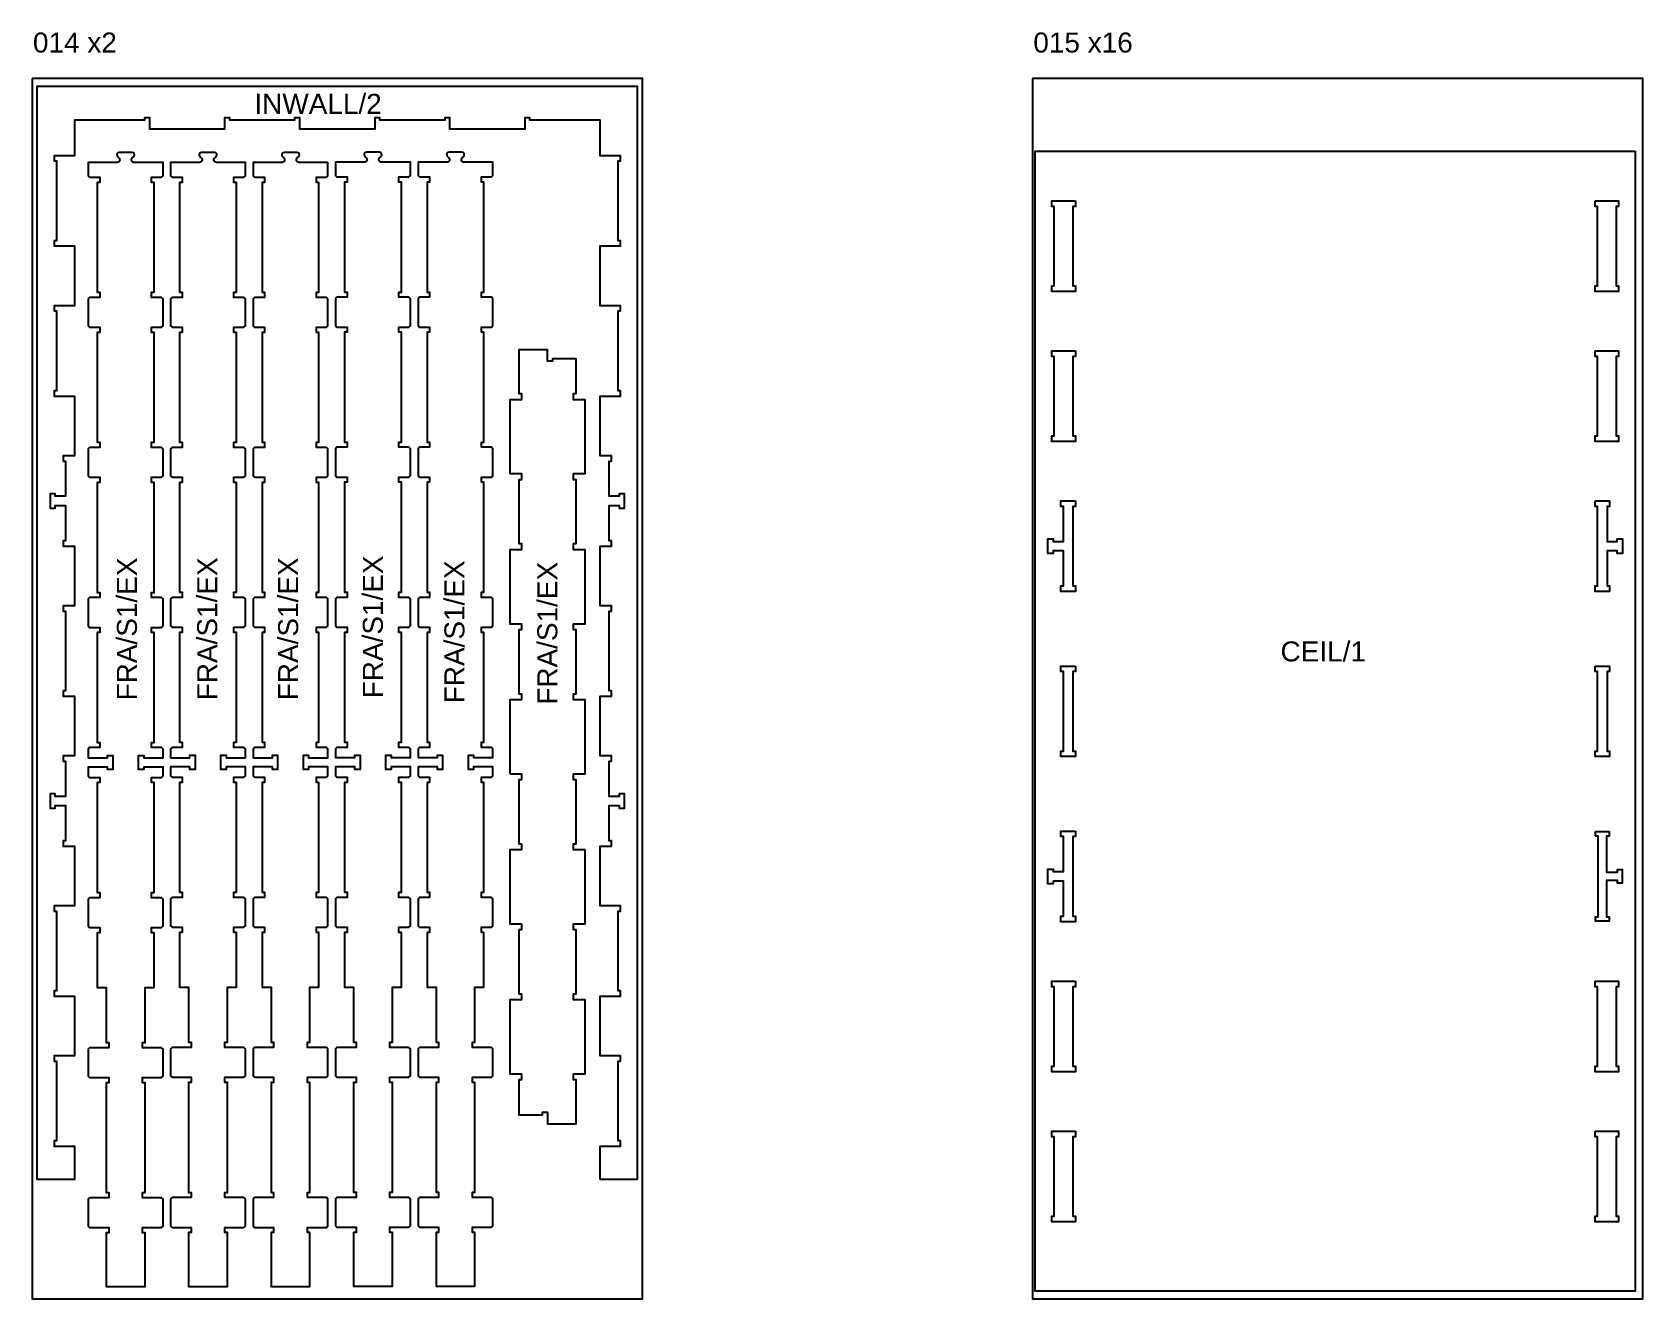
# Model space of a CAD drawing. Extents: x -4741 to 10570, y -11118 to 12613.
# Drawn here: x -650 to 2570, y -2118 to 415 of the extents above; entities that cross this region are included whole.
import ezdxf

# ---------------------------------------------------------------- set-up
doc = ezdxf.new("R2010")
doc.units = 0
doc.header["$MEASUREMENT"] = 0
for name, color, linetype in [('0_SHEET_BIRCHPLY_2440X1220', 1, 'CONTINUOUS'), ('1_ANYTOOL_1MMDEEP_INSIDE', 2, 'CONTINUOUS'), ('3_ANYTOOL_CUTTHROUGH_INSID', 4, 'CONTINUOUS'), ('6_ANYTOOL_CUTTHROUGH_OUTSI', 5, 'CONTINUOUS')]:
    doc.layers.add(name, color=color, linetype=linetype)

msp = doc.modelspace()

# ---------------------------------------------------------------- linework, layer by layer
at = {"layer": '0_SHEET_BIRCHPLY_2440X1220'}
for points in [[(-649.6, 322.2), (-649.6, -2117.8), (570.4, -2117.8), (570.4, 322.2), (-649.6, 322.2)], [(1350.4, 322.2), (1350.4, -2117.8), (2570.4, -2117.8), (2570.4, 322.2), (1350.4, 322.2)]]:
    msp.add_lwpolyline(points, dxfattribs=at)
at = {"layer": '3_ANYTOOL_CUTTHROUGH_INSID'}
for points in [[(1435.9, 77.5), (1435.9, 66.5), (1430.9, 66.5), (1430.9, -92.5), (1435.9, -92.5), (1435.9, -103.5), (1388.9, -103.5), (1388.9, -92.5), (1393.9, -92.5), (1393.9, 66.5), (1388.9, 66.5), (1388.9, 77.5), (1435.9, 77.5)], [(2474.9, 77.5), (2521.9, 77.5), (2521.9, 66.5), (2516.9, 66.5), (2516.9, -92.5), (2521.9, -92.5), (2521.9, -103.5), (2474.9, -103.5), (2474.9, -92.5), (2479.9, -92.5), (2479.9, 66.5), (2474.9, 66.5), (2474.9, 77.5)], [(1435.9, -222.5), (1435.9, -233.5), (1430.9, -233.5), (1430.9, -392.5), (1435.9, -392.5), (1435.9, -403.5), (1388.9, -403.5), (1388.9, -392.5), (1393.9, -392.5), (1393.9, -233.5), (1388.9, -233.5), (1388.9, -222.5), (1435.9, -222.5)], [(2474.9, -222.5), (2521.9, -222.5), (2521.9, -233.5), (2516.9, -233.5), (2516.9, -392.5), (2521.9, -392.5), (2521.9, -403.5), (2474.9, -403.5), (2474.9, -392.5), (2479.9, -392.5), (2479.9, -233.5), (2474.9, -233.5), (2474.9, -222.5)], [(1435.9, -522.5), (1435.9, -533.5), (1430.9, -533.5), (1430.9, -692.5), (1435.9, -692.5), (1435.9, -703.5), (1406.9, -703.5), (1406.9, -692.5), (1411.9, -692.5), (1411.9, -622.5), (1391.9, -622.5), (1391.9, -627.5), (1380.9, -627.5), (1380.9, -598.5), (1391.9, -598.5), (1391.9, -603.5), (1411.9, -603.5), (1411.9, -533.5), (1406.9, -533.5), (1406.9, -522.5), (1435.9, -522.5)], [(2474.9, -522.5), (2503.9, -522.5), (2503.9, -533.5), (2498.9, -533.5), (2498.9, -603.5), (2518.9, -603.5), (2518.9, -598.5), (2529.9, -598.5), (2529.9, -627.5), (2518.9, -627.5), (2518.9, -622.5), (2498.9, -622.5), (2498.9, -692.5), (2503.9, -692.5), (2503.9, -703.5), (2474.9, -703.5), (2474.9, -692.5), (2479.9, -692.5), (2479.9, -533.5), (2474.9, -533.5), (2474.9, -522.5)], [(1435.9, -852.6), (1435.9, -863.6), (1430.9, -863.6), (1430.9, -1022.6), (1435.9, -1022.6), (1435.9, -1033.6), (1406.9, -1033.6), (1406.9, -1022.6), (1411.9, -1022.6), (1411.9, -863.6), (1406.9, -863.6), (1406.9, -852.6), (1435.9, -852.6)], [(2474.9, -852.6), (2503.9, -852.6), (2503.9, -863.6), (2498.9, -863.6), (2498.9, -1022.6), (2503.9, -1022.6), (2503.9, -1033.6), (2474.9, -1033.6), (2474.9, -1022.6), (2479.9, -1022.6), (2479.9, -863.6), (2474.9, -863.6), (2474.9, -852.6)], [(1435.9, -1182.7), (1435.9, -1193.7), (1430.9, -1193.7), (1430.9, -1352.7), (1435.9, -1352.7), (1435.9, -1363.7), (1406.9, -1363.7), (1406.9, -1352.7), (1411.9, -1352.7), (1411.9, -1282.7), (1391.9, -1282.7), (1391.9, -1287.7), (1380.9, -1287.7), (1380.9, -1258.7), (1391.9, -1258.7), (1391.9, -1263.7), (1411.9, -1263.7), (1411.9, -1193.7), (1406.9, -1193.7), (1406.9, -1182.7), (1435.9, -1182.7)], [(2475.9, -1183.7), (2502.9, -1183.7), (2502.9, -1192.7), (2497.9, -1192.7), (2497.9, -1264.7), (2519.9, -1264.7), (2519.9, -1259.7), (2528.9, -1259.7), (2528.9, -1286.7), (2519.9, -1286.7), (2519.9, -1281.7), (2497.9, -1281.7), (2497.9, -1353.7), (2502.9, -1353.7), (2502.9, -1362.7), (2475.9, -1362.7), (2475.9, -1353.7), (2480.9, -1353.7), (2480.9, -1192.7), (2475.9, -1192.7), (2475.9, -1183.7)], [(1435.9, -1482.7), (1435.9, -1493.7), (1430.9, -1493.7), (1430.9, -1652.7), (1435.9, -1652.7), (1435.9, -1663.7), (1388.9, -1663.7), (1388.9, -1652.7), (1393.9, -1652.7), (1393.9, -1493.7), (1388.9, -1493.7), (1388.9, -1482.7), (1435.9, -1482.7)], [(2474.9, -1482.7), (2521.9, -1482.7), (2521.9, -1493.7), (2516.9, -1493.7), (2516.9, -1652.7), (2521.9, -1652.7), (2521.9, -1663.7), (2474.9, -1663.7), (2474.9, -1652.7), (2479.9, -1652.7), (2479.9, -1493.7), (2474.9, -1493.7), (2474.9, -1482.7)], [(1435.9, -1782.7), (1435.9, -1793.7), (1430.9, -1793.7), (1430.9, -1952.7), (1435.9, -1952.7), (1435.9, -1963.7), (1388.9, -1963.7), (1388.9, -1952.7), (1393.9, -1952.7), (1393.9, -1793.7), (1388.9, -1793.7), (1388.9, -1782.7), (1435.9, -1782.7)], [(2474.9, -1782.7), (2521.9, -1782.7), (2521.9, -1793.7), (2516.9, -1793.7), (2516.9, -1952.7), (2521.9, -1952.7), (2521.9, -1963.7), (2474.9, -1963.7), (2474.9, -1952.7), (2479.9, -1952.7), (2479.9, -1793.7), (2474.9, -1793.7), (2474.9, -1782.7)]]:
    msp.add_lwpolyline(points, dxfattribs=at)
at = {"layer": '6_ANYTOOL_CUTTHROUGH_OUTSI'}
for points in [[(485.6, -1879.1), (485.6, -1812.6), (526.6, -1812.6), (526.6, -1802.1), (521.6, -1802.1), (521.6, -1642.6), (526.6, -1642.6), (526.6, -1632.1), (485.6, -1632.1), (485.6, -1512.6), (526.6, -1512.6), (526.6, -1502.1), (521.6, -1502.1), (521.6, -1342.6), (526.6, -1342.6), (526.6, -1332.1), (485.6, -1332.1), (485.6, -1212.6), (508.6, -1212.6), (508.6, -1202.1), (503.6, -1202.1), (503.6, -1131.6), (524.1, -1131.6), (524.1, -1136.6), (534.6, -1136.6), (534.6, -1108.1), (524.1, -1108.1), (524.1, -1113.1), (503.6, -1113.1), (503.6, -1042.6), (508.6, -1042.6), (508.6, -1032.1), (485.6, -1032.1), (485.6, -912.6), (508.6, -912.6), (508.6, -902.1), (503.6, -902.1), (503.6, -742.6), (508.6, -742.6), (508.6, -732.1), (485.6, -732.1), (485.6, -612.6), (508.6, -612.6), (508.6, -602.1), (503.6, -602.1), (503.6, -531.6), (524.1, -531.6), (524.1, -536.6), (534.6, -536.6), (534.6, -508.1), (524.1, -508.1), (524.1, -513.1), (503.6, -513.1), (503.6, -442.6), (508.6, -442.6), (508.6, -432.1), (485.6, -432.1), (485.6, -312.6), (526.6, -312.6), (526.6, -302.1), (521.6, -302.1), (521.6, -142.6), (526.6, -142.6), (526.6, -132.1), (485.6, -132.1), (485.6, -12.6), (526.6, -12.6), (526.6, -2.1), (521.6, -2.1), (521.6, 157.4), (526.6, 157.4), (526.6, 167.9), (485.6, 167.9), (485.6, 238.9), (345.6, 238.9), (345.6, 243.9), (335.1, 243.9), (335.1, 220.9), (185.6, 220.9), (185.6, 243.9), (175.1, 243.9), (175.1, 238.9), (45.6, 238.9), (45.6, 243.9), (35.1, 243.9), (35.1, 220.9), (-114.4, 220.9), (-114.4, 243.9), (-124.9, 243.9), (-124.9, 238.9), (-254.4, 238.9), (-254.4, 243.9), (-264.9, 243.9), (-264.9, 220.9), (-414.4, 220.9), (-414.4, 243.9), (-424.9, 243.9), (-424.9, 238.9), (-564.9, 238.9), (-564.9, 167.9), (-605.9, 167.9), (-605.9, 157.4), (-600.9, 157.4), (-600.9, -2.1), (-605.9, -2.1), (-605.9, -12.6), (-564.9, -12.6), (-564.9, -132.1), (-605.9, -132.1), (-605.9, -142.6), (-600.9, -142.6), (-600.9, -302.1), (-605.9, -302.1), (-605.9, -312.6), (-564.9, -312.6), (-564.9, -432.1), (-587.9, -432.1), (-587.9, -442.6), (-582.9, -442.6), (-582.9, -513.1), (-603.4, -513.1), (-603.4, -508.1), (-613.9, -508.1), (-613.9, -536.6), (-603.4, -536.6), (-603.4, -531.6), (-582.9, -531.6), (-582.9, -602.1), (-587.9, -602.1), (-587.9, -612.6), (-564.9, -612.6), (-564.9, -732.1), (-587.9, -732.1), (-587.9, -742.6), (-582.9, -742.6), (-582.9, -902.1), (-587.9, -902.1), (-587.9, -912.6), (-564.9, -912.6), (-564.9, -1032.1), (-587.9, -1032.1), (-587.9, -1042.6), (-582.9, -1042.6), (-582.9, -1113.1), (-603.4, -1113.1), (-603.4, -1108.1), (-613.9, -1108.1), (-613.9, -1136.6), (-603.4, -1136.6), (-603.4, -1131.6), (-582.9, -1131.6), (-582.9, -1202.1), (-587.9, -1202.1), (-587.9, -1212.6), (-564.9, -1212.6), (-564.9, -1332.1), (-605.9, -1332.1), (-605.9, -1342.6), (-600.9, -1342.6), (-600.9, -1502.1), (-605.9, -1502.1), (-605.9, -1512.6), (-564.9, -1512.6), (-564.9, -1632.1), (-605.9, -1632.1), (-605.9, -1642.6), (-600.9, -1642.6), (-600.9, -1802.1), (-605.9, -1802.1), (-605.9, -1812.6), (-564.9, -1812.6), (-564.9, -1879.1), (-639.4, -1879.1), (-639.4, 307), (560.1, 307), (560.1, -1879.1), (485.6, -1879.1)], [(2555.1, 176.8), (2555.1, -2102.5), (1355.6, -2102.5), (1355.6, 176.8), (2555.1, 176.8)], [(306.2, -1068.5), (306.2, -919.5), (329.2, -919.5), (329.2, -908.5), (324.2, -908.5), (324.2, -779.5), (329.2, -779.5), (329.2, -768.5), (306.2, -768.5), (306.2, -619.5), (329.2, -619.5), (329.2, -608.5), (324.2, -608.5), (324.2, -479.5), (329.2, -479.5), (329.2, -468.5), (306.2, -468.5), (306.2, -319.5), (329.2, -319.5), (329.2, -308.5), (324.2, -308.5), (324.2, -219.5), (380.2, -219.5), (380.2, -242.5), (391.2, -242.5), (391.2, -237.5), (437.2, -237.5), (437.2, -308.5), (432.2, -308.5), (432.2, -319.5), (455.2, -319.5), (455.2, -468.5), (432.2, -468.5), (432.2, -479.5), (437.2, -479.5), (437.2, -608.5), (432.2, -608.5), (432.2, -619.5), (455.2, -619.5), (455.2, -768.5), (432.2, -768.5), (432.2, -779.5), (437.2, -779.5), (437.2, -908.5), (432.2, -908.5), (432.2, -919.5), (455.2, -919.5), (455.2, -1068.5), (432.2, -1068.5), (432.2, -1079.5), (437.2, -1079.5), (437.2, -1208.5), (432.2, -1208.5), (432.2, -1219.5), (455.2, -1219.5), (455.2, -1368.5), (432.2, -1368.5), (432.2, -1379.5), (437.2, -1379.5), (437.2, -1508.5), (432.2, -1508.5), (432.2, -1519.5), (455.2, -1519.5), (455.2, -1668.5), (432.2, -1668.5), (432.2, -1679.5), (437.2, -1679.5), (437.2, -1768.5), (381.2, -1768.5), (381.2, -1745.5), (370.2, -1745.5), (370.2, -1750.5), (324.2, -1750.5), (324.2, -1679.5), (329.2, -1679.5), (329.2, -1668.5), (306.2, -1668.5), (306.2, -1519.5), (329.2, -1519.5), (329.2, -1508.5), (324.2, -1508.5), (324.2, -1379.5), (329.2, -1379.5), (329.2, -1368.5), (306.2, -1368.5), (306.2, -1219.5), (329.2, -1219.5), (329.2, -1208.5), (324.2, -1208.5), (324.2, -1079.5), (329.2, -1079.5), (329.2, -1068.5), (306.2, -1068.5)]]:
    msp.add_lwpolyline(points, dxfattribs=at)
for points in [[(-534.8, -1915.7), (-537.6, -1918.5), (-537.6, -1972.3), (-534.8, -1975.2), (-496.6, -1975.2), (-496.6, -1985.7), (-501.6, -1985.7), (-501.6, -2093.2), (-424.1, -2093.2), (-424.1, -1985.7), (-429.1, -1985.7), (-429.1, -1975.2), (-391, -1975.2), (-388.1, -1972.3), (-388.1, -1918.5), (-391, -1915.7), (-429.1, -1915.7), (-429.1, -1905.2), (-424.1, -1905.2), (-424.1, -1685.7), (-429.1, -1685.7), (-429.1, -1675.2), (-391, -1675.2), (-388.1, -1672.3), (-388.1, -1618.5), (-391, -1615.7), (-429.1, -1615.7), (-429.1, -1605.2), (-424.1, -1605.2), (-424.1, -1495.2), (-406.1, -1495.2), (-406.1, -1385.7), (-411.1, -1385.7), (-411.1, -1375.2), (-391, -1375.2), (-388.1, -1372.3), (-388.1, -1318.5), (-391, -1315.7), (-411.1, -1315.7), (-411.1, -1305.2), (-406.1, -1305.2), (-406.1, -1085.7), (-411.1, -1085.7), (-411.1, -1075.2), (-391, -1075.2), (-388.1, -1072.3), (-388.1, -1054.7), (-426.6, -1054.7), (-426.6, -1059.7), (-437.1, -1059.7), (-437.1, -1031.2), (-426.6, -1031.2), (-426.6, -1036.2), (-388.1, -1036.2), (-388.1, -1018.5), (-391, -1015.7), (-411.1, -1015.7), (-411.1, -1005.2), (-406.1, -1005.2), (-406.1, -785.7), (-411.1, -785.7), (-411.1, -775.2), (-391, -775.2), (-388.1, -772.3), (-388.1, -718.5), (-391, -715.7), (-411.1, -715.7), (-411.1, -705.2), (-406.1, -705.2), (-406.1, -485.7), (-411.1, -485.7), (-411.1, -475.2), (-391, -475.2), (-388.1, -472.3), (-388.1, -418.5), (-391, -415.7), (-411.1, -415.7), (-411.1, -405.2), (-406.1, -405.2), (-406.1, -185.7), (-411.1, -185.7), (-411.1, -175.2), (-391, -175.2), (-388.1, -172.3), (-388.1, -118.5), (-391, -115.7), (-411.1, -115.7), (-411.1, -105.2), (-406.1, -105.2), (-406.1, 114.3), (-411.1, 114.3), (-411.1, 124.8), (-391, 124.8), (-388.1, 127.7), (-388.1, 154.3), (-445.8, 154.3, -0.668179), (-449.5, 163.3), (-446.6, 166.2, 0.668179), (-450, 174.3), (-475.8, 174.3, 0.668179), (-479.2, 166.2), (-476.2, 163.3, -0.668179), (-480, 154.3), (-537.6, 154.3), (-537.6, 127.7), (-534.8, 124.8), (-514.6, 124.8), (-514.6, 114.3), (-519.6, 114.3), (-519.6, -105.2), (-514.6, -105.2), (-514.6, -115.7), (-534.8, -115.7), (-537.6, -118.5), (-537.6, -172.3), (-534.8, -175.2), (-514.6, -175.2), (-514.6, -185.7), (-519.6, -185.7), (-519.6, -405.2), (-514.6, -405.2), (-514.6, -415.7), (-534.8, -415.7), (-537.6, -418.5), (-537.6, -472.3), (-534.8, -475.2), (-514.6, -475.2), (-514.6, -485.7), (-519.6, -485.7), (-519.6, -705.2), (-514.6, -705.2), (-514.6, -715.7), (-534.8, -715.7), (-537.6, -718.5), (-537.6, -772.3), (-534.8, -775.2), (-514.6, -775.2), (-514.6, -785.7), (-519.6, -785.7), (-519.6, -1005.2), (-514.6, -1005.2), (-514.6, -1015.7), (-534.8, -1015.7), (-537.6, -1018.5), (-537.6, -1036.2), (-499.1, -1036.2), (-499.1, -1031.2), (-488.6, -1031.2), (-488.6, -1059.7), (-499.1, -1059.7), (-499.1, -1054.7), (-537.6, -1054.7), (-537.6, -1072.3), (-534.8, -1075.2), (-514.6, -1075.2), (-514.6, -1085.7), (-519.6, -1085.7), (-519.6, -1305.2), (-514.6, -1305.2), (-514.6, -1315.7), (-534.8, -1315.7), (-537.6, -1318.5), (-537.6, -1372.3), (-534.8, -1375.2), (-514.6, -1375.2), (-514.6, -1385.7), (-519.6, -1385.7), (-519.6, -1495.2), (-501.6, -1495.2), (-501.6, -1605.2), (-496.6, -1605.2), (-496.6, -1615.7), (-534.8, -1615.7), (-537.6, -1618.5), (-537.6, -1672.3), (-534.8, -1675.2), (-496.6, -1675.2), (-496.6, -1685.7), (-501.6, -1685.7), (-501.6, -1905.2), (-496.6, -1905.2), (-496.6, -1915.7), (-534.8, -1915.7)], [(-370, -1915.4), (-372.9, -1918.3), (-372.9, -1972.1), (-370, -1974.9), (-331.9, -1974.9), (-331.9, -1985.4), (-336.9, -1985.4), (-336.9, -2092.9), (-259.4, -2092.9), (-259.4, -1985.4), (-264.4, -1985.4), (-264.4, -1974.9), (-226.2, -1974.9), (-223.4, -1972.1), (-223.4, -1918.3), (-226.2, -1915.4), (-264.4, -1915.4), (-264.4, -1904.9), (-259.4, -1904.9), (-259.4, -1685.4), (-264.4, -1685.4), (-264.4, -1674.9), (-226.2, -1674.9), (-223.4, -1672.1), (-223.4, -1618.3), (-226.2, -1615.4), (-264.4, -1615.4), (-264.4, -1604.9), (-259.4, -1604.9), (-259.4, -1494.9), (-241.4, -1494.9), (-241.4, -1385.4), (-246.4, -1385.4), (-246.4, -1374.9), (-226.2, -1374.9), (-223.4, -1372.1), (-223.4, -1318.3), (-226.2, -1315.4), (-246.4, -1315.4), (-246.4, -1304.9), (-241.4, -1304.9), (-241.4, -1085.4), (-246.4, -1085.4), (-246.4, -1074.9), (-226.2, -1074.9), (-223.4, -1072.1), (-223.4, -1054.4), (-261.9, -1054.4), (-261.9, -1059.4), (-272.4, -1059.4), (-272.4, -1030.9), (-261.9, -1030.9), (-261.9, -1035.9), (-223.4, -1035.9), (-223.4, -1018.3), (-226.2, -1015.4), (-246.4, -1015.4), (-246.4, -1004.9), (-241.4, -1004.9), (-241.4, -785.4), (-246.4, -785.4), (-246.4, -774.9), (-226.2, -774.9), (-223.4, -772.1), (-223.4, -718.3), (-226.2, -715.4), (-246.4, -715.4), (-246.4, -704.9), (-241.4, -704.9), (-241.4, -485.4), (-246.4, -485.4), (-246.4, -474.9), (-226.2, -474.9), (-223.4, -472.1), (-223.4, -418.3), (-226.2, -415.4), (-246.4, -415.4), (-246.4, -404.9), (-241.4, -404.9), (-241.4, -185.4), (-246.4, -185.4), (-246.4, -174.9), (-226.2, -174.9), (-223.4, -172.1), (-223.4, -118.3), (-226.2, -115.4), (-246.4, -115.4), (-246.4, -104.9), (-241.4, -104.9), (-241.4, 114.6), (-246.4, 114.6), (-246.4, 125.1), (-226.2, 125.1), (-223.4, 127.9), (-223.4, 154.6), (-281.1, 154.6, -0.668179), (-284.8, 163.5), (-281.8, 166.5, 0.668179), (-285.2, 174.6), (-311.1, 174.6, 0.668179), (-314.4, 166.5), (-311.5, 163.5, -0.668179), (-315.2, 154.6), (-372.9, 154.6), (-372.9, 127.9), (-370, 125.1), (-349.9, 125.1), (-349.9, 114.6), (-354.9, 114.6), (-354.9, -104.9), (-349.9, -104.9), (-349.9, -115.4), (-370, -115.4), (-372.9, -118.3), (-372.9, -172.1), (-370, -174.9), (-349.9, -174.9), (-349.9, -185.4), (-354.9, -185.4), (-354.9, -404.9), (-349.9, -404.9), (-349.9, -415.4), (-370, -415.4), (-372.9, -418.3), (-372.9, -472.1), (-370, -474.9), (-349.9, -474.9), (-349.9, -485.4), (-354.9, -485.4), (-354.9, -704.9), (-349.9, -704.9), (-349.9, -715.4), (-370, -715.4), (-372.9, -718.3), (-372.9, -772.1), (-370, -774.9), (-349.9, -774.9), (-349.9, -785.4), (-354.9, -785.4), (-354.9, -1004.9), (-349.9, -1004.9), (-349.9, -1015.4), (-370, -1015.4), (-372.9, -1018.3), (-372.9, -1035.9), (-334.4, -1035.9), (-334.4, -1030.9), (-323.9, -1030.9), (-323.9, -1059.4), (-334.4, -1059.4), (-334.4, -1054.4), (-372.9, -1054.4), (-372.9, -1072.1), (-370, -1074.9), (-349.9, -1074.9), (-349.9, -1085.4), (-354.9, -1085.4), (-354.9, -1304.9), (-349.9, -1304.9), (-349.9, -1315.4), (-370, -1315.4), (-372.9, -1318.3), (-372.9, -1372.1), (-370, -1374.9), (-349.9, -1374.9), (-349.9, -1385.4), (-354.9, -1385.4), (-354.9, -1494.9), (-336.9, -1494.9), (-336.9, -1604.9), (-331.9, -1604.9), (-331.9, -1615.4), (-370, -1615.4), (-372.9, -1618.3), (-372.9, -1672.1), (-370, -1674.9), (-331.9, -1674.9), (-331.9, -1685.4), (-336.9, -1685.4), (-336.9, -1904.9), (-331.9, -1904.9), (-331.9, -1915.4), (-370, -1915.4)], [(-205, -1915.4), (-207.9, -1918.3), (-207.9, -1972.1), (-205, -1974.9), (-166.9, -1974.9), (-166.9, -1985.4), (-171.9, -1985.4), (-171.9, -2092.9), (-94.4, -2092.9), (-94.4, -1985.4), (-99.4, -1985.4), (-99.4, -1974.9), (-61.2, -1974.9), (-58.4, -1972.1), (-58.4, -1918.3), (-61.2, -1915.4), (-99.4, -1915.4), (-99.4, -1904.9), (-94.4, -1904.9), (-94.4, -1685.4), (-99.4, -1685.4), (-99.4, -1674.9), (-61.2, -1674.9), (-58.4, -1672.1), (-58.4, -1618.3), (-61.2, -1615.4), (-99.4, -1615.4), (-99.4, -1604.9), (-94.4, -1604.9), (-94.4, -1494.9), (-76.4, -1494.9), (-76.4, -1385.4), (-81.4, -1385.4), (-81.4, -1374.9), (-61.2, -1374.9), (-58.4, -1372.1), (-58.4, -1318.3), (-61.2, -1315.4), (-81.4, -1315.4), (-81.4, -1304.9), (-76.4, -1304.9), (-76.4, -1085.4), (-81.4, -1085.4), (-81.4, -1074.9), (-61.2, -1074.9), (-58.4, -1072.1), (-58.4, -1054.4), (-96.9, -1054.4), (-96.9, -1059.4), (-107.4, -1059.4), (-107.4, -1030.9), (-96.9, -1030.9), (-96.9, -1035.9), (-58.4, -1035.9), (-58.4, -1018.3), (-61.2, -1015.4), (-81.4, -1015.4), (-81.4, -1004.9), (-76.4, -1004.9), (-76.4, -785.4), (-81.4, -785.4), (-81.4, -774.9), (-61.2, -774.9), (-58.4, -772.1), (-58.4, -718.3), (-61.2, -715.4), (-81.4, -715.4), (-81.4, -704.9), (-76.4, -704.9), (-76.4, -485.4), (-81.4, -485.4), (-81.4, -474.9), (-61.2, -474.9), (-58.4, -472.1), (-58.4, -418.3), (-61.2, -415.4), (-81.4, -415.4), (-81.4, -404.9), (-76.4, -404.9), (-76.4, -185.4), (-81.4, -185.4), (-81.4, -174.9), (-61.2, -174.9), (-58.4, -172.1), (-58.4, -118.3), (-61.2, -115.4), (-81.4, -115.4), (-81.4, -104.9), (-76.4, -104.9), (-76.4, 114.6), (-81.4, 114.6), (-81.4, 125.1), (-61.2, 125.1), (-58.4, 127.9), (-58.4, 154.6), (-116.1, 154.6, -0.668179), (-119.8, 163.5), (-116.8, 166.5, 0.668179), (-120.2, 174.6), (-146.1, 174.6, 0.668179), (-149.4, 166.5), (-146.5, 163.5, -0.668179), (-150.2, 154.6), (-207.9, 154.6), (-207.9, 127.9), (-205, 125.1), (-184.9, 125.1), (-184.9, 114.6), (-189.9, 114.6), (-189.9, -104.9), (-184.9, -104.9), (-184.9, -115.4), (-205, -115.4), (-207.9, -118.3), (-207.9, -172.1), (-205, -174.9), (-184.9, -174.9), (-184.9, -185.4), (-189.9, -185.4), (-189.9, -404.9), (-184.9, -404.9), (-184.9, -415.4), (-205, -415.4), (-207.9, -418.3), (-207.9, -472.1), (-205, -474.9), (-184.9, -474.9), (-184.9, -485.4), (-189.9, -485.4), (-189.9, -704.9), (-184.9, -704.9), (-184.9, -715.4), (-205, -715.4), (-207.9, -718.3), (-207.9, -772.1), (-205, -774.9), (-184.9, -774.9), (-184.9, -785.4), (-189.9, -785.4), (-189.9, -1004.9), (-184.9, -1004.9), (-184.9, -1015.4), (-205, -1015.4), (-207.9, -1018.3), (-207.9, -1035.9), (-169.4, -1035.9), (-169.4, -1030.9), (-158.9, -1030.9), (-158.9, -1059.4), (-169.4, -1059.4), (-169.4, -1054.4), (-207.9, -1054.4), (-207.9, -1072.1), (-205, -1074.9), (-184.9, -1074.9), (-184.9, -1085.4), (-189.9, -1085.4), (-189.9, -1304.9), (-184.9, -1304.9), (-184.9, -1315.4), (-205, -1315.4), (-207.9, -1318.3), (-207.9, -1372.1), (-205, -1374.9), (-184.9, -1374.9), (-184.9, -1385.4), (-189.9, -1385.4), (-189.9, -1494.9), (-171.9, -1494.9), (-171.9, -1604.9), (-166.9, -1604.9), (-166.9, -1615.4), (-205, -1615.4), (-207.9, -1618.3), (-207.9, -1672.1), (-205, -1674.9), (-166.9, -1674.9), (-166.9, -1685.4), (-171.9, -1685.4), (-171.9, -1904.9), (-166.9, -1904.9), (-166.9, -1915.4), (-205, -1915.4)], [(-40.3, -1915.2), (-43.1, -1918), (-43.1, -1971.8), (-40.3, -1974.7), (-2.1, -1974.7), (-2.1, -1985.2), (-7.1, -1985.2), (-7.1, -2092.7), (70.4, -2092.7), (70.4, -1985.2), (65.4, -1985.2), (65.4, -1974.7), (103.5, -1974.7), (106.4, -1971.8), (106.4, -1918), (103.5, -1915.2), (65.4, -1915.2), (65.4, -1904.7), (70.4, -1904.7), (70.4, -1685.2), (65.4, -1685.2), (65.4, -1674.7), (103.5, -1674.7), (106.4, -1671.8), (106.4, -1618), (103.5, -1615.2), (65.4, -1615.2), (65.4, -1604.7), (70.4, -1604.7), (70.4, -1494.7), (88.4, -1494.7), (88.4, -1385.2), (83.4, -1385.2), (83.4, -1374.7), (103.5, -1374.7), (106.4, -1371.8), (106.4, -1318), (103.5, -1315.2), (83.4, -1315.2), (83.4, -1304.7), (88.4, -1304.7), (88.4, -1085.2), (83.4, -1085.2), (83.4, -1074.7), (103.5, -1074.7), (106.4, -1071.8), (106.4, -1054.2), (67.9, -1054.2), (67.9, -1059.2), (57.4, -1059.2), (57.4, -1030.7), (67.9, -1030.7), (67.9, -1035.7), (106.4, -1035.7), (106.4, -1018), (103.5, -1015.2), (83.4, -1015.2), (83.4, -1004.7), (88.4, -1004.7), (88.4, -785.2), (83.4, -785.2), (83.4, -774.7), (103.5, -774.7), (106.4, -771.8), (106.4, -718), (103.5, -715.2), (83.4, -715.2), (83.4, -704.7), (88.4, -704.7), (88.4, -485.2), (83.4, -485.2), (83.4, -474.7), (103.5, -474.7), (106.4, -471.8), (106.4, -418), (103.5, -415.2), (83.4, -415.2), (83.4, -404.7), (88.4, -404.7), (88.4, -185.2), (83.4, -185.2), (83.4, -174.7), (103.5, -174.7), (106.4, -171.8), (106.4, -118), (103.5, -115.2), (83.4, -115.2), (83.4, -104.7), (88.4, -104.7), (88.4, 114.8), (83.4, 114.8), (83.4, 125.3), (103.5, 125.3), (106.4, 128.2), (106.4, 154.8), (48.7, 154.8, -0.668179), (45, 163.8), (47.9, 166.7, 0.668179), (44.5, 174.8), (18.7, 174.8, 0.668179), (15.3, 166.7), (18.3, 163.8, -0.668179), (14.5, 154.8), (-43.1, 154.8), (-43.1, 128.2), (-40.3, 125.3), (-20.1, 125.3), (-20.1, 114.8), (-25.1, 114.8), (-25.1, -104.7), (-20.1, -104.7), (-20.1, -115.2), (-40.3, -115.2), (-43.1, -118), (-43.1, -171.8), (-40.3, -174.7), (-20.1, -174.7), (-20.1, -185.2), (-25.1, -185.2), (-25.1, -404.7), (-20.1, -404.7), (-20.1, -415.2), (-40.3, -415.2), (-43.1, -418), (-43.1, -471.8), (-40.3, -474.7), (-20.1, -474.7), (-20.1, -485.2), (-25.1, -485.2), (-25.1, -704.7), (-20.1, -704.7), (-20.1, -715.2), (-40.3, -715.2), (-43.1, -718), (-43.1, -771.8), (-40.3, -774.7), (-20.1, -774.7), (-20.1, -785.2), (-25.1, -785.2), (-25.1, -1004.7), (-20.1, -1004.7), (-20.1, -1015.2), (-40.3, -1015.2), (-43.1, -1018), (-43.1, -1035.7), (-4.6, -1035.7), (-4.6, -1030.7), (5.9, -1030.7), (5.9, -1059.2), (-4.6, -1059.2), (-4.6, -1054.2), (-43.1, -1054.2), (-43.1, -1071.8), (-40.3, -1074.7), (-20.1, -1074.7), (-20.1, -1085.2), (-25.1, -1085.2), (-25.1, -1304.7), (-20.1, -1304.7), (-20.1, -1315.2), (-40.3, -1315.2), (-43.1, -1318), (-43.1, -1371.8), (-40.3, -1374.7), (-20.1, -1374.7), (-20.1, -1385.2), (-25.1, -1385.2), (-25.1, -1494.7), (-7.1, -1494.7), (-7.1, -1604.7), (-2.1, -1604.7), (-2.1, -1615.2), (-40.3, -1615.2), (-43.1, -1618), (-43.1, -1671.8), (-40.3, -1674.7), (-2.1, -1674.7), (-2.1, -1685.2), (-7.1, -1685.2), (-7.1, -1904.7), (-2.1, -1904.7), (-2.1, -1915.2), (-40.3, -1915.2)], [(124.7, -1915.2), (121.9, -1918), (121.9, -1971.8), (124.7, -1974.7), (162.9, -1974.7), (162.9, -1985.2), (157.9, -1985.2), (157.9, -2092.7), (235.4, -2092.7), (235.4, -1985.2), (230.4, -1985.2), (230.4, -1974.7), (268.5, -1974.7), (271.4, -1971.8), (271.4, -1918), (268.5, -1915.2), (230.4, -1915.2), (230.4, -1904.7), (235.4, -1904.7), (235.4, -1685.2), (230.4, -1685.2), (230.4, -1674.7), (268.5, -1674.7), (271.4, -1671.8), (271.4, -1618), (268.5, -1615.2), (230.4, -1615.2), (230.4, -1604.7), (235.4, -1604.7), (235.4, -1494.7), (253.4, -1494.7), (253.4, -1385.2), (248.4, -1385.2), (248.4, -1374.7), (268.5, -1374.7), (271.4, -1371.8), (271.4, -1318), (268.5, -1315.2), (248.4, -1315.2), (248.4, -1304.7), (253.4, -1304.7), (253.4, -1085.2), (248.4, -1085.2), (248.4, -1074.7), (268.5, -1074.7), (271.4, -1071.8), (271.4, -1054.2), (232.9, -1054.2), (232.9, -1059.2), (222.4, -1059.2), (222.4, -1030.7), (232.9, -1030.7), (232.9, -1035.7), (271.4, -1035.7), (271.4, -1018), (268.5, -1015.2), (248.4, -1015.2), (248.4, -1004.7), (253.4, -1004.7), (253.4, -785.2), (248.4, -785.2), (248.4, -774.7), (268.5, -774.7), (271.4, -771.8), (271.4, -718), (268.5, -715.2), (248.4, -715.2), (248.4, -704.7), (253.4, -704.7), (253.4, -485.2), (248.4, -485.2), (248.4, -474.7), (268.5, -474.7), (271.4, -471.8), (271.4, -418), (268.5, -415.2), (248.4, -415.2), (248.4, -404.7), (253.4, -404.7), (253.4, -185.2), (248.4, -185.2), (248.4, -174.7), (268.5, -174.7), (271.4, -171.8), (271.4, -118), (268.5, -115.2), (248.4, -115.2), (248.4, -104.7), (253.4, -104.7), (253.4, 114.8), (248.4, 114.8), (248.4, 125.3), (268.5, 125.3), (271.4, 128.2), (271.4, 154.8), (213.7, 154.8, -0.668179), (210, 163.8), (212.9, 166.7, 0.668179), (209.5, 174.8), (183.7, 174.8, 0.668179), (180.3, 166.7), (183.3, 163.8, -0.668179), (179.5, 154.8), (121.9, 154.8), (121.9, 128.2), (124.7, 125.3), (144.9, 125.3), (144.9, 114.8), (139.9, 114.8), (139.9, -104.7), (144.9, -104.7), (144.9, -115.2), (124.7, -115.2), (121.9, -118), (121.9, -171.8), (124.7, -174.7), (144.9, -174.7), (144.9, -185.2), (139.9, -185.2), (139.9, -404.7), (144.9, -404.7), (144.9, -415.2), (124.7, -415.2), (121.9, -418), (121.9, -471.8), (124.7, -474.7), (144.9, -474.7), (144.9, -485.2), (139.9, -485.2), (139.9, -704.7), (144.9, -704.7), (144.9, -715.2), (124.7, -715.2), (121.9, -718), (121.9, -771.8), (124.7, -774.7), (144.9, -774.7), (144.9, -785.2), (139.9, -785.2), (139.9, -1004.7), (144.9, -1004.7), (144.9, -1015.2), (124.7, -1015.2), (121.9, -1018), (121.9, -1035.7), (160.4, -1035.7), (160.4, -1030.7), (170.9, -1030.7), (170.9, -1059.2), (160.4, -1059.2), (160.4, -1054.2), (121.9, -1054.2), (121.9, -1071.8), (124.7, -1074.7), (144.9, -1074.7), (144.9, -1085.2), (139.9, -1085.2), (139.9, -1304.7), (144.9, -1304.7), (144.9, -1315.2), (124.7, -1315.2), (121.9, -1318), (121.9, -1371.8), (124.7, -1374.7), (144.9, -1374.7), (144.9, -1385.2), (139.9, -1385.2), (139.9, -1494.7), (157.9, -1494.7), (157.9, -1604.7), (162.9, -1604.7), (162.9, -1615.2), (124.7, -1615.2), (121.9, -1618), (121.9, -1671.8), (124.7, -1674.7), (162.9, -1674.7), (162.9, -1685.2), (157.9, -1685.2), (157.9, -1904.7), (162.9, -1904.7), (162.9, -1915.2), (124.7, -1915.2)]]:
    msp.add_lwpolyline(points, format="xyb", dxfattribs=at)

# ---------------------------------------------------------------- texts
at = {"layer": '0_SHEET_BIRCHPLY_2440X1220', "char_height": 40, "attachment_point": 1}
for s, insert, width in [('\\fArial;014 x2', (-648.1, 414.2), 201.205), ('\\fArial;015 x16', (1351.9, 414.2), 232.771)]:
    msp.add_mtext(s, dxfattribs=dict(at, insert=insert, width=width))
at = {"layer": '1_ANYTOOL_1MMDEEP_INSIDE', "char_height": 40, "attachment_point": 1}
for s, insert, width in [('\\fArial;INWALL/2', (-205.4, 291.6), 284.578), ('\\fArial;CEIL/1', (1846.1, -803.3), 196.867)]:
    msp.add_mtext(s, dxfattribs=dict(at, insert=insert, width=width))
at = {"layer": '1_ANYTOOL_1MMDEEP_INSIDE', "char_height": 40, "width": 318.313, "attachment_point": 1, "rotation": 90}
for insert in [(-480.3, -921.3), (-319.8, -921), (-157.9, -921), (11.4, -917.1), (174.5, -927), (360.3, -929.9)]:
    msp.add_mtext('\\fArial;FRA/S1/EX', dxfattribs=dict(at, insert=insert))

doc.saveas('drawing.dxf')
